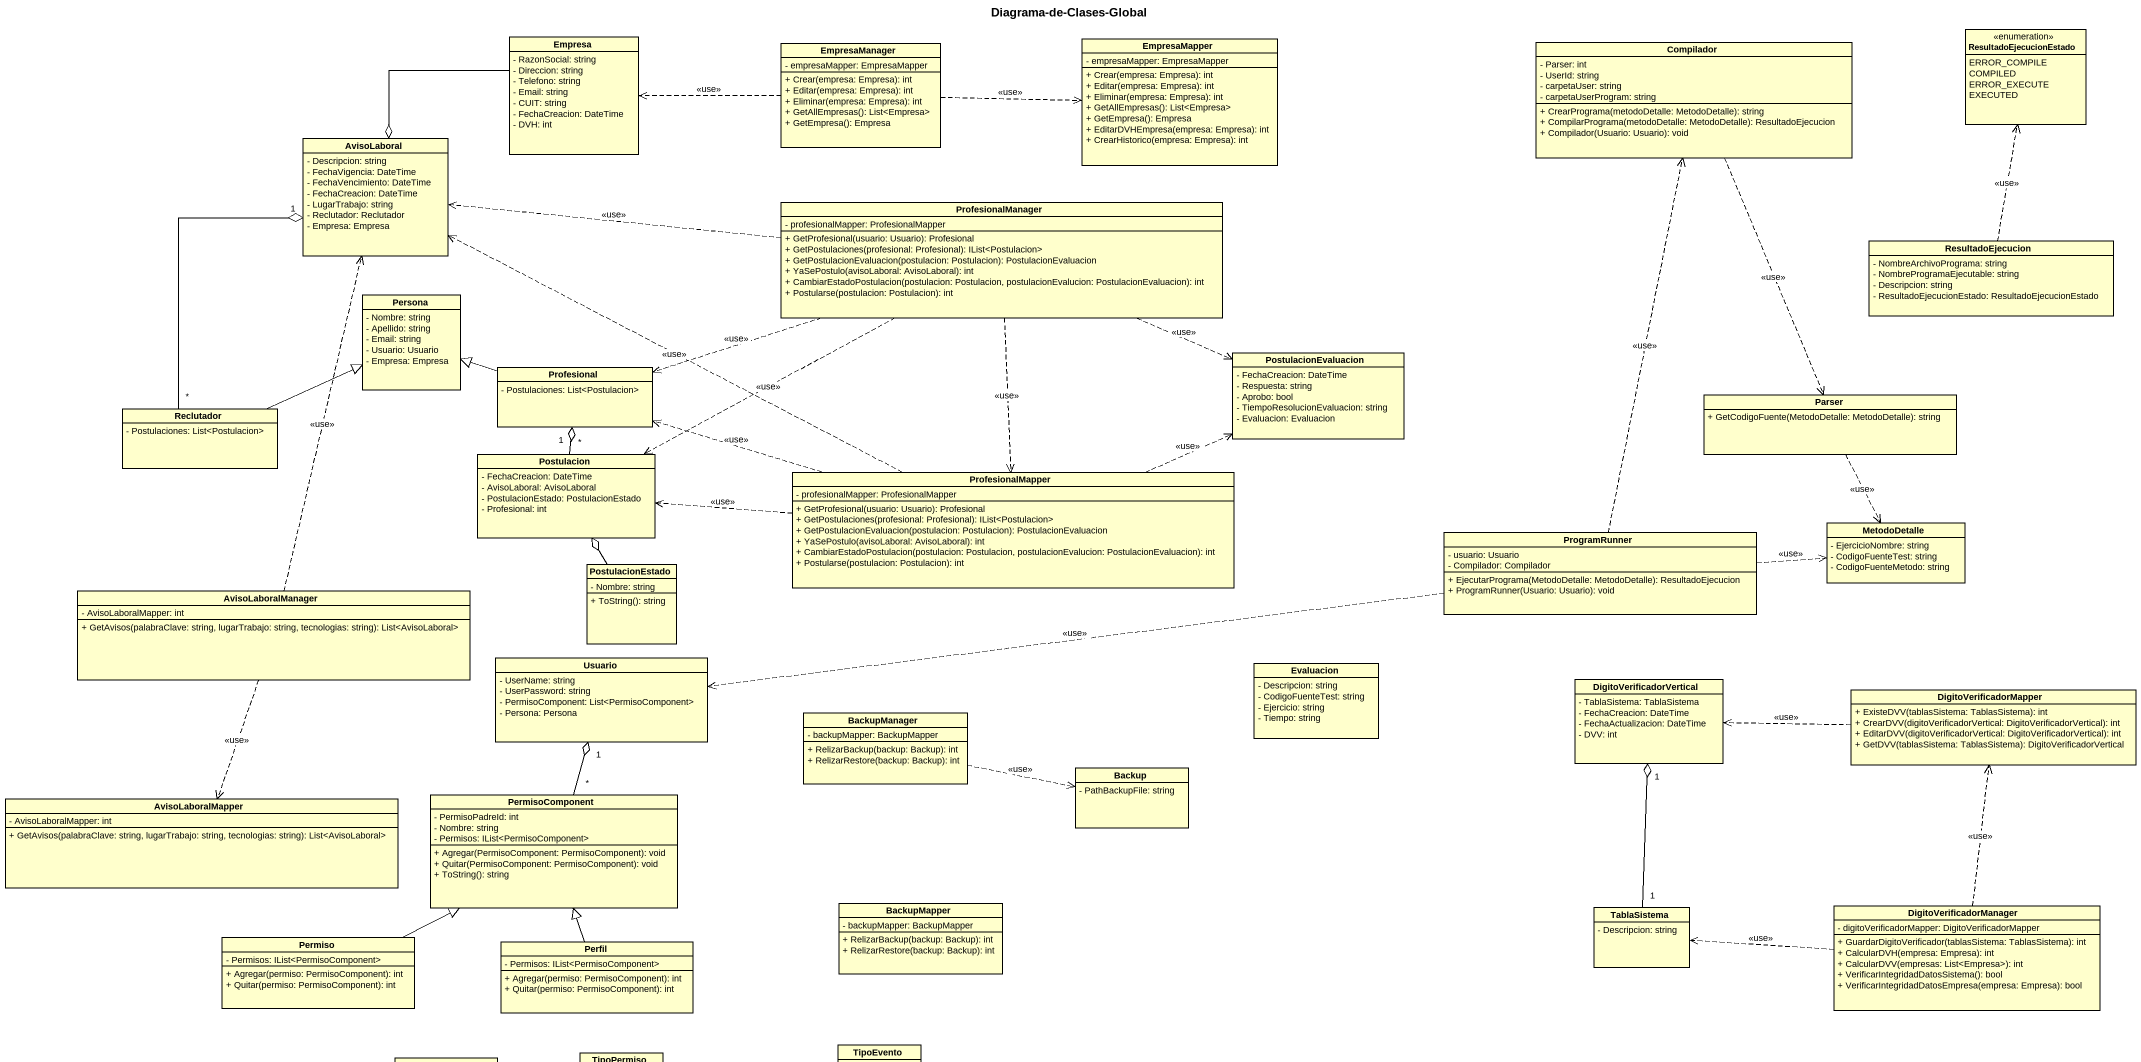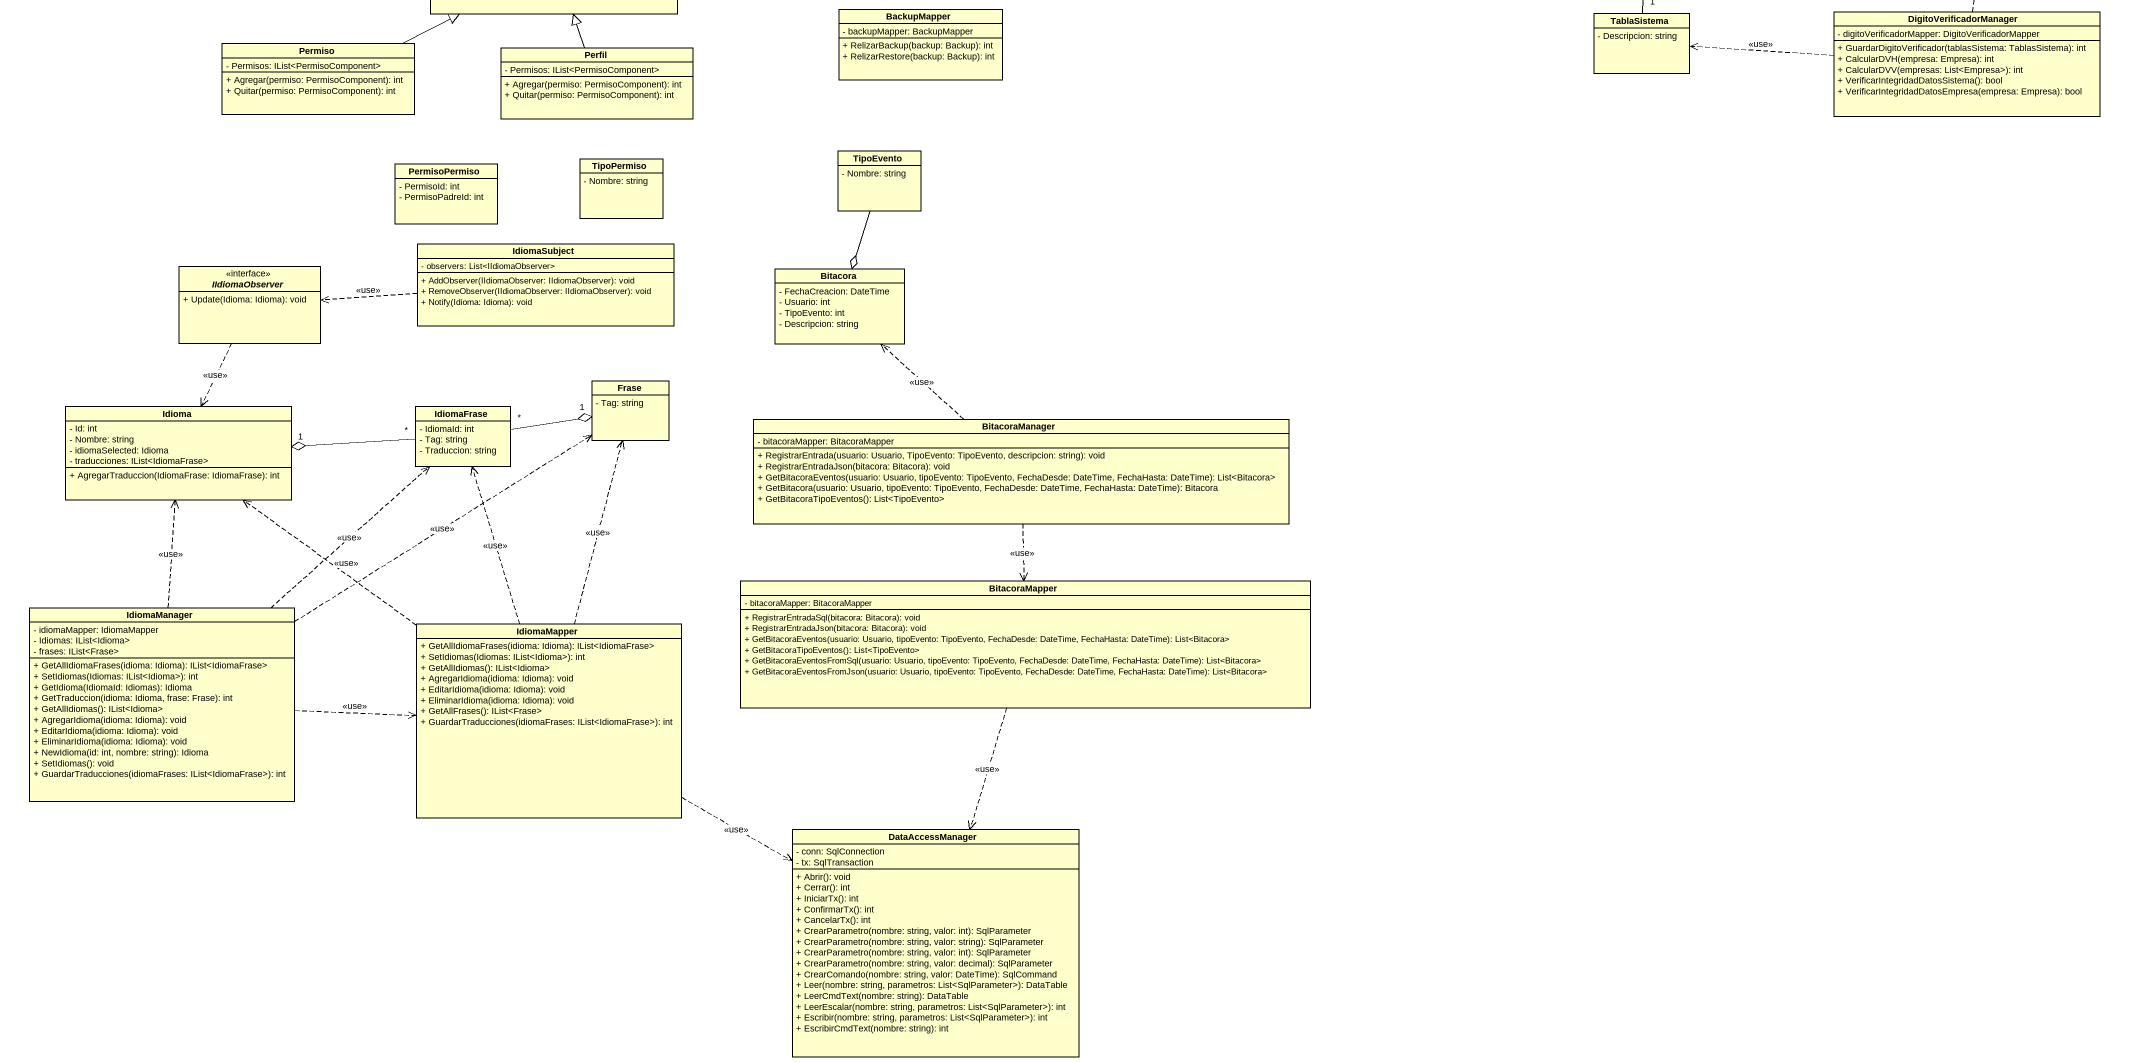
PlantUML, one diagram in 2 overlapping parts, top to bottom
@startuml
title Diagrama-de-Clases-Global
hide circle
hide empty members
skinparam classAttributeIconSize 0
class Empresa {
  - RazonSocial: string
  - Direccion: string
  - Telefono: string
  - Email: string
  - CUIT: string
  - FechaCreacion: DateTime
  - DVH: int
}
class EmpresaMapper {
  - empresaMapper: EmpresaMapper
  + Crear(empresa: Empresa): int
  + Editar(empresa: Empresa): int
  + Eliminar(empresa: Empresa): int
  + GetAllEmpresas(): List<Empresa>
  + GetEmpresa(): Empresa
  + EditarDVHEmpresa(empresa: Empresa): int
  + CrearHistorico(empresa: Empresa): int
}
class Compilador {
  - Parser: int
  - UserId: string
  - carpetaUser: string
  - carpetaUserProgram: string
  + CrearPrograma(metodoDetalle: MetodoDetalle): string
  + CompilarPrograma(metodoDetalle: MetodoDetalle): ResultadoEjecucion
  + Compilador(Usuario: Usuario): void
}
enum ResultadoEjecucionEstado {
  ERROR_COMPILE
  COMPILED
  ERROR_EXECUTE
  EXECUTED
}
class EmpresaManager {
  - empresaMapper: EmpresaMapper
  + Crear(empresa: Empresa): int
  + Editar(empresa: Empresa): int
  + Eliminar(empresa: Empresa): int
  + GetAllEmpresas(): List<Empresa>
  + GetEmpresa(): Empresa
}
class AvisoLaboral {
  - Descripcion: string
  - FechaVigencia: DateTime
  - FechaVencimiento: DateTime
  - FechaCreacion: DateTime
  - LugarTrabajo: string
  - Reclutador: Reclutador
  - Empresa: Empresa
}
class ProfesionalManager {
  - profesionalMapper: ProfesionalMapper
  + GetProfesional(usuario: Usuario): Profesional
  + GetPostulaciones(profesional: Profesional): IList<Postulacion>
  + GetPostulacionEvaluacion(postulacion: Postulacion): PostulacionEvaluacion
  + YaSePostulo(avisoLaboral: AvisoLaboral): int
  + CambiarEstadoPostulacion(postulacion: Postulacion, postulacionEvalucion: PostulacionEvaluacion): int
  + Postularse(postulacion: Postulacion): int
}
class ResultadoEjecucion {
  - NombreArchivoPrograma: string
  - NombreProgramaEjecutable: string
  - Descripcion: string
  - ResultadoEjecucionEstado: ResultadoEjecucionEstado
}
class Persona {
  - Nombre: string
  - Apellido: string
  - Email: string
  - Usuario: Usuario
  - Empresa: Empresa
}
class Profesional {
  - Postulaciones: List<Postulacion>
}
class PostulacionEvaluacion {
  - FechaCreacion: DateTime
  - Respuesta: string
  - Aprobo: bool
  - TiempoResolucionEvaluacion: string
  - Evaluacion: Evaluacion
}
class Reclutador {
  - Postulaciones: List<Postulacion>
}
class Parser {
  + GetCodigoFuente(MetodoDetalle: MetodoDetalle): string
}
class Postulacion {
  - FechaCreacion: DateTime
  - AvisoLaboral: AvisoLaboral
  - PostulacionEstado: PostulacionEstado
  - Profesional: int
}
class ProfesionalMapper {
  - profesionalMapper: ProfesionalMapper
  + GetProfesional(usuario: Usuario): Profesional
  + GetPostulaciones(profesional: Profesional): IList<Postulacion>
  + GetPostulacionEvaluacion(postulacion: Postulacion): PostulacionEvaluacion
  + YaSePostulo(avisoLaboral: AvisoLaboral): int
  + CambiarEstadoPostulacion(postulacion: Postulacion, postulacionEvalucion: PostulacionEvaluacion): int
  + Postularse(postulacion: Postulacion): int
}
class ProgramRunner {
  - usuario: Usuario
  - Compilador: Compilador
  + EjecutarPrograma(MetodoDetalle: MetodoDetalle): ResultadoEjecucion
  + ProgramRunner(Usuario: Usuario): void
}
class MetodoDetalle {
  - EjercicioNombre: string
  - CodigoFuenteTest: string
  - CodigoFuenteMetodo: string
}
class PostulacionEstado {
  - Nombre: string
  + ToString(): string
}
class AvisoLaboralManager {
  - AvisoLaboralMapper: int
  + GetAvisos(palabraClave: string, lugarTrabajo: string, tecnologias: string): List<AvisoLaboral>
}
class Usuario {
  - UserName: string
  - UserPassword: string
  - PermisoComponent: List<PermisoComponent>
  - Persona: Persona
}
class Evaluacion {
  - Descripcion: string
  - CodigoFuenteTest: string
  - Ejercicio: string
  - Tiempo: string
}
class DigitoVerificadorVertical {
  - TablaSistema: TablaSistema
  - FechaCreacion: DateTime
  - FechaActualizacion: DateTime
  - DVV: int
}
class DigitoVerificadorMapper {
  + ExisteDVV(tablasSistema: TablasSistema): int
  + CrearDVV(digitoVerificadorVertical: DigitoVerificadorVertical): int
  + EditarDVV(digitoVerificadorVertical: DigitoVerificadorVertical): int
  + GetDVV(tablasSistema: TablasSistema): DigitoVerificadorVertical
}
class BackupManager {
  - backupMapper: BackupMapper
  + RelizarBackup(backup: Backup): int
  + RelizarRestore(backup: Backup): int
}
class Backup {
  - PathBackupFile: string
}
class AvisoLaboralMapper {
  - AvisoLaboralMapper: int
  + GetAvisos(palabraClave: string, lugarTrabajo: string, tecnologias: string): List<AvisoLaboral>
}
class PermisoComponent {
  - PermisoPadreId: int
  - Nombre: string
  - Permisos: IList<PermisoComponent>
  + Agregar(PermisoComponent: PermisoComponent): void
  + Quitar(PermisoComponent: PermisoComponent): void
  + ToString(): string
}
class BackupMapper {
  - backupMapper: BackupMapper
  + RelizarBackup(backup: Backup): int
  + RelizarRestore(backup: Backup): int
}
class TablaSistema {
  - Descripcion: string
}
class DigitoVerificadorManager {
  - digitoVerificadorMapper: DigitoVerificadorMapper
  + GuardarDigitoVerificador(tablasSistema: TablasSistema): int
  + CalcularDVH(empresa: Empresa): int
  + CalcularDVV(empresas: List<Empresa>): int
  + VerificarIntegridadDatosSistema(): bool
  + VerificarIntegridadDatosEmpresa(empresa: Empresa): bool
}
class Permiso {
  - Permisos: IList<PermisoComponent>
  + Agregar(permiso: PermisoComponent): int
  + Quitar(permiso: PermisoComponent): int
}
class Perfil {
  - Permisos: IList<PermisoComponent>
  + Agregar(permiso: PermisoComponent): int
  + Quitar(permiso: PermisoComponent): int
}
class TipoEvento {
  - Nombre: string
}
class PermisoPermiso {
  - PermisoId: int
  - PermisoPadreId: int
}
class TipoPermiso {
  - Nombre: string
}
interface IIdiomaObserver {
  + Update(Idioma: Idioma): void
}
class IdiomaSubject {
  - observers: List<IIdiomaObserver>
  + AddObserver(IIdiomaObserver: IIdiomaObserver): void
  + RemoveObserver(IIdiomaObserver: IIdiomaObserver): void
  + Notify(Idioma: Idioma): void
}
class Bitacora {
  - FechaCreacion: DateTime
  - Usuario: int
  - TipoEvento: int
  - Descripcion: string
}
class Frase {
  - Tag: string
}
class Idioma {
  - Id: int
  - Nombre: string
  - idiomaSelected: Idioma
  - traducciones: IList<IdiomaFrase>
  + AgregarTraduccion(IdiomaFrase: IdiomaFrase): int
}
class IdiomaFrase {
  - IdiomaId: int
  - Tag: string
  - Traduccion: string
}
class BitacoraManager {
  - bitacoraMapper: BitacoraMapper
  + RegistrarEntrada(usuario: Usuario, TipoEvento: TipoEvento, descripcion: string): void
  + RegistrarEntradaJson(bitacora: Bitacora): void
  + GetBitacoraEventos(usuario: Usuario, tipoEvento: TipoEvento, FechaDesde: DateTime, FechaHasta: DateTime): List<Bitacora>
  + GetBitacora(usuario: Usuario, tipoEvento: TipoEvento, FechaDesde: DateTime, FechaHasta: DateTime): Bitacora
  + GetBitacoraTipoEventos(): List<TipoEvento>
}
class IdiomaManager {
  - idiomaMapper: IdiomaMapper
  - Idiomas: IList<Idioma>
  - frases: IList<Frase>
  + GetAllIdiomaFrases(idioma: Idioma): IList<IdiomaFrase>
  + SetIdiomas(Idiomas: IList<Idioma>): int
  + GetIdioma(IdiomaId: Idiomas): Idioma
  + GetTraduccion(idioma: Idioma, frase: Frase): int
  + GetAllIdiomas(): IList<Idioma>
  + AgregarIdioma(idioma: Idioma): void
  + EditarIdioma(idioma: Idioma): void
  + EliminarIdioma(idioma: Idioma): void
  + NewIdioma(id: int, nombre: string): Idioma
  + SetIdiomas(): void
  + GuardarTraducciones(idiomaFrases: IList<IdiomaFrase>): int
}
class BitacoraMapper {
  - bitacoraMapper: BitacoraMapper
  + RegistrarEntradaSql(bitacora: Bitacora): void
  + RegistrarEntradaJson(bitacora: Bitacora): void
  + GetBitacoraEventos(usuario: Usuario, tipoEvento: TipoEvento, FechaDesde: DateTime, FechaHasta: DateTime): List<Bitacora>
  + GetBitacoraTipoEventos(): List<TipoEvento>
  + GetBitacoraEventosFromSql(usuario: Usuario, tipoEvento: TipoEvento, FechaDesde: DateTime, FechaHasta: DateTime): List<Bitacora>
  + GetBitacoraEventosFromJson(usuario: Usuario, tipoEvento: TipoEvento, FechaDesde: DateTime, FechaHasta: DateTime): List<Bitacora>
}
class IdiomaMapper {
  + GetAllIdiomaFrases(idioma: Idioma): IList<IdiomaFrase>
  + SetIdiomas(Idiomas: IList<Idioma>): int
  + GetAllIdiomas(): IList<Idioma>
  + AgregarIdioma(idioma: Idioma): void
  + EditarIdioma(idioma: Idioma): void
  + EliminarIdioma(idioma: Idioma): void
  + GetAllFrases(): IList<Frase>
  + GuardarTraducciones(idiomaFrases: IList<IdiomaFrase>): int
}
class DataAccessManager {
  - conn: SqlConnection
  - tx: SqlTransaction
  + Abrir(): void
  + Cerrar(): int
  + IniciarTx(): int
  + ConfirmarTx(): int
  + CancelarTx(): int
  + CrearParametro(nombre: string, valor: int): SqlParameter
  + CrearParametro(nombre: string, valor: string): SqlParameter
  + CrearParametro(nombre: string, valor: int): SqlParameter
  + CrearParametro(nombre: string, valor: decimal): SqlParameter
  + CrearComando(nombre: string, valor: DateTime): SqlCommand
  + Leer(nombre: string, parametros: List<SqlParameter>): DataTable
  + LeerCmdText(nombre: string): DataTable
  + LeerEscalar(nombre: string, parametros: List<SqlParameter>): int
  + Escribir(nombre: string, parametros: List<SqlParameter>): int
  + EscribirCmdText(nombre: string): int
}
Empresa -left-o AvisoLaboral
Compilador ..> Parser : <<use>>
EmpresaManager .left.> Empresa : <<use>>
EmpresaManager .right.> EmpresaMapper : <<use>>
ProfesionalManager .left.> AvisoLaboral : <<use>>
ProfesionalManager .left.> Profesional : <<use>>
ProfesionalManager .right.> PostulacionEvaluacion : <<use>>
ProfesionalManager .left.> Postulacion : <<use>>
ProfesionalManager ..> ProfesionalMapper : <<use>>
ResultadoEjecucion .up.> ResultadoEjecucionEstado : <<use>>
Profesional -left-|> Persona
Reclutador "*" -up-o "1" AvisoLaboral
Reclutador -right-|> Persona
Parser ..> MetodoDetalle : <<use>>
Postulacion "*" -up-o "1" Profesional
ProfesionalMapper .left.> AvisoLaboral : <<use>>
ProfesionalMapper .left.> Profesional : <<use>>
ProfesionalMapper .right.> PostulacionEvaluacion : <<use>>
ProfesionalMapper .left.> Postulacion : <<use>>
ProgramRunner .up.> Compilador : <<use>>
ProgramRunner .right.> MetodoDetalle : <<use>>
ProgramRunner .left.> Usuario : <<use>>
PostulacionEstado -up-o Postulacion
AvisoLaboralManager .up.> AvisoLaboral : <<use>>
AvisoLaboralManager ..> AvisoLaboralMapper : <<use>>
DigitoVerificadorMapper .left.> DigitoVerificadorVertical : <<use>>
BackupManager .right.> Backup : <<use>>
PermisoComponent "*" -up-o "1" Usuario
TablaSistema "1" -up-o "1" DigitoVerificadorVertical
DigitoVerificadorManager .up.> DigitoVerificadorMapper : <<use>>
DigitoVerificadorManager .left.> TablaSistema : <<use>>
Permiso -right-|> PermisoComponent
Perfil -up-|> PermisoComponent
TipoEvento --o Bitacora
IIdiomaObserver ..> Idioma : <<use>>
IdiomaSubject .left.> IIdiomaObserver : <<use>>
IdiomaFrase "*" -right-o "1" Frase
IdiomaFrase "*" -left-o "1" Idioma
BitacoraManager .up.> Bitacora : <<use>>
BitacoraManager ..> BitacoraMapper : <<use>>
IdiomaManager .up.> Frase : <<use>>
IdiomaManager .up.> Idioma : <<use>>
IdiomaManager .up.> IdiomaFrase : <<use>>
IdiomaManager .right.> IdiomaMapper : <<use>>
BitacoraMapper ..> DataAccessManager : <<use>>
IdiomaMapper .up.> Frase : <<use>>
IdiomaMapper .up.> Idioma : <<use>>
IdiomaMapper .up.> IdiomaFrase : <<use>>
IdiomaMapper .right.> DataAccessManager : <<use>>
@enduml
